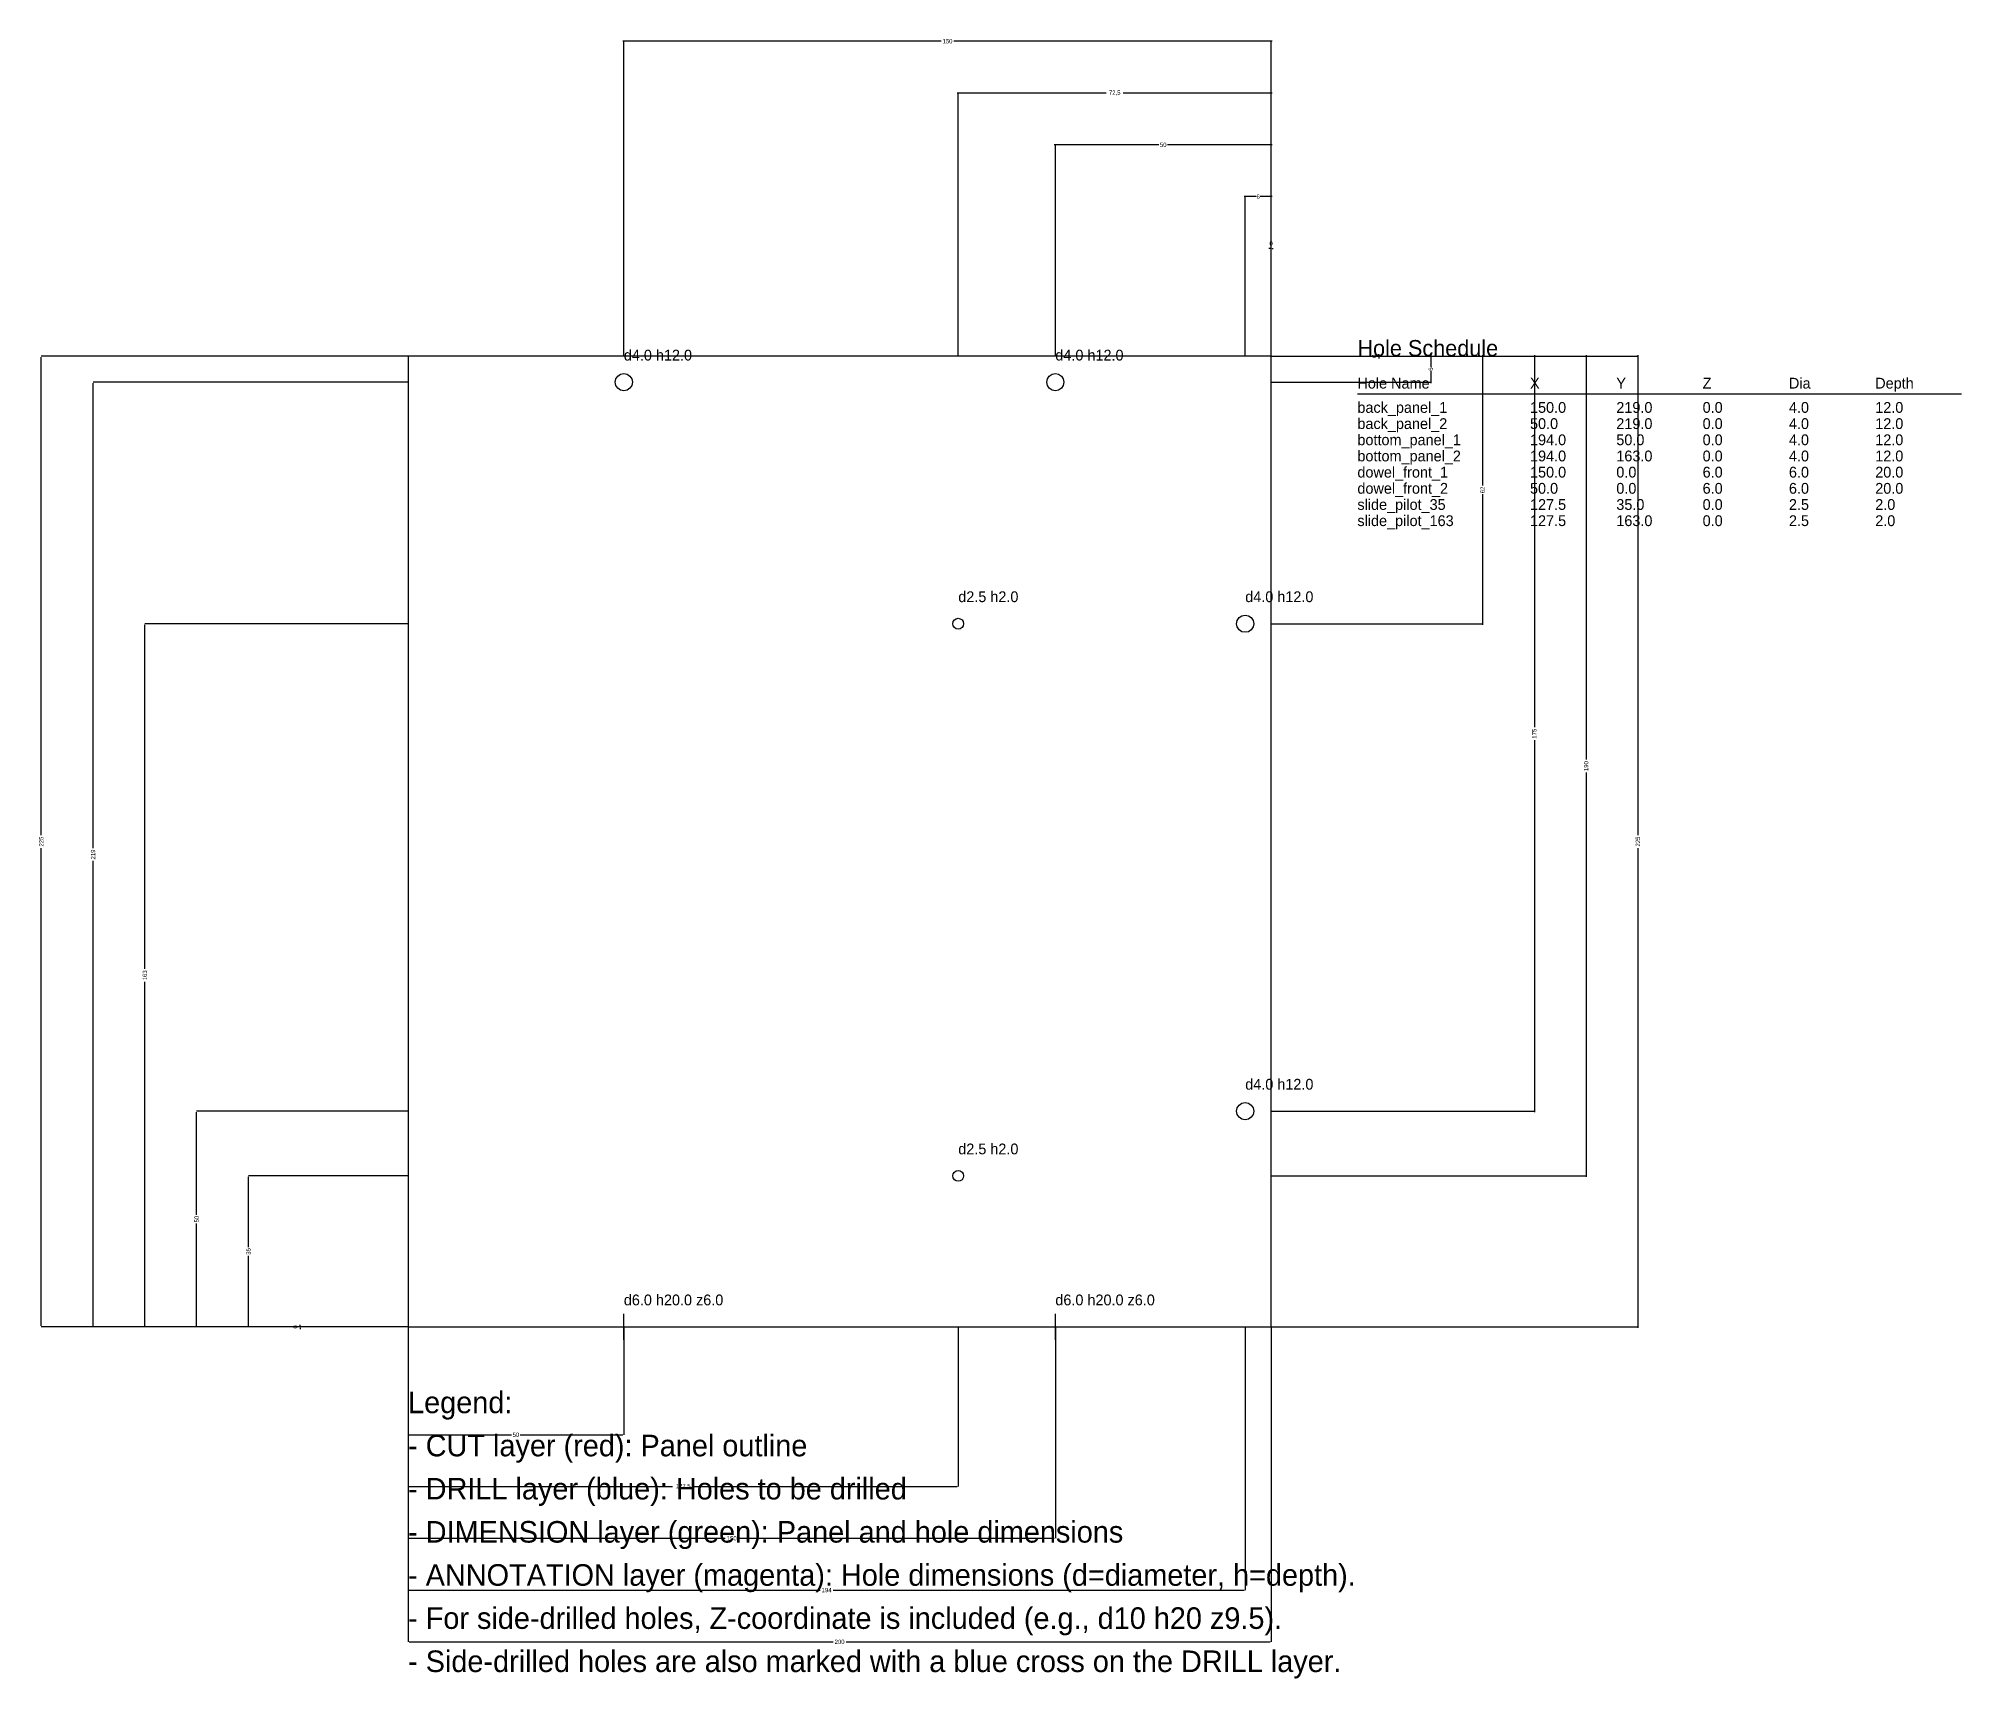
# Model space of a CAD drawing. Header units: metres. Extents: x -86 to 360, y -82 to 299.
import ezdxf

# ---------------------------------------------------------------- set-up
doc = ezdxf.new("R2010")
doc.units = ezdxf.units.M
for name, color, linetype in [('ANNOTATION', 6, 'Continuous'), ('CUT', 1, 'Continuous'), ('DIMENSION', 3, 'Continuous'), ('DRILL', 5, 'Continuous')]:
    doc.layers.add(name, color=color, linetype=linetype)
doc.dimstyles.get("Standard").update_dxf_attribs({"dimtxt": 2.5, "dimasz": 2.5, "dimexe": 1.25, "dimexo": 0.625, "dimtad": 1, "dimtxsty": 'Standard', "dimcen": 2.5, "dimazin": 3, "dimtfac": 1, "dimtmove": 0, "dimatfit": 3})

# ---------------------------------------------------------------- blocks, each defined once
blk = doc.blocks.new('_CLOSEDFILLED')
at = {"color": 0, "linetype": 'ByBlock'}
blk.add_solid([(-1, 0.2), (0, 0), (-1, -0.2)], dxfattribs=at)
blk = doc.blocks.new('*D0')
for p, q in [((0, 0), (0, -25)), ((50, 0), (50, -25)), ((0.25, -25), (24, -25)), ((26, -25), (49.75, -25))]:
    blk.add_line(p, q)
at = {"layer": 'Defpoints'}
for p in [(0, 0), (50, 0), (0, -25)]:
    blk.add_point(p, dxfattribs=at)
at = {"layer": 'DIMENSION', "xscale": 0.25, "yscale": 0.25, "rotation": 180}
blk.add_blockref('_CLOSEDFILLED', (0, -25), dxfattribs=at)
at = {"layer": 'DIMENSION', "xscale": 0.25, "yscale": 0.25}
blk.add_blockref('_CLOSEDFILLED', (50, -25), dxfattribs=at)
at = {"layer": 'DIMENSION', "insert": (25, -25), "char_height": 1, "attachment_point": 5}
blk.add_mtext('50', dxfattribs=at)
blk = doc.blocks.new('*D2')
for p, q in [((0, 0), (0, -37)), ((127.5, 0), (127.5, -37)), ((0.25, -37), (61.25, -37)), ((66.25, -37), (127.25, -37))]:
    blk.add_line(p, q)
at = {"layer": 'Defpoints'}
for p in [(0, 0), (127.5, 0), (0, -37)]:
    blk.add_point(p, dxfattribs=at)
at = {"layer": 'DIMENSION', "xscale": 0.25, "yscale": 0.25, "rotation": 180}
blk.add_blockref('_CLOSEDFILLED', (0, -37), dxfattribs=at)
at = {"layer": 'DIMENSION', "xscale": 0.25, "yscale": 0.25}
blk.add_blockref('_CLOSEDFILLED', (127.5, -37), dxfattribs=at)
at = {"layer": 'DIMENSION', "insert": (63.75, -37), "char_height": 1, "attachment_point": 5}
blk.add_mtext('127,5', dxfattribs=at)
blk = doc.blocks.new('*D3')
for p, q in [((0, 0), (0, -49)), ((150, 0), (150, -49)), ((0.25, -49), (73.5, -49)), ((76.5, -49), (149.75, -49))]:
    blk.add_line(p, q)
at = {"layer": 'Defpoints'}
for p in [(0, 0), (150, 0), (0, -49)]:
    blk.add_point(p, dxfattribs=at)
at = {"layer": 'DIMENSION', "xscale": 0.25, "yscale": 0.25, "rotation": 180}
blk.add_blockref('_CLOSEDFILLED', (0, -49), dxfattribs=at)
at = {"layer": 'DIMENSION', "xscale": 0.25, "yscale": 0.25}
blk.add_blockref('_CLOSEDFILLED', (150, -49), dxfattribs=at)
at = {"layer": 'DIMENSION', "insert": (75, -49), "char_height": 1, "attachment_point": 5}
blk.add_mtext('150', dxfattribs=at)
blk = doc.blocks.new('*D4')
for p, q in [((0, 0), (0, -61)), ((194, 0), (194, -61)), ((0.25, -61), (95.5, -61)), ((98.5, -61), (193.75, -61))]:
    blk.add_line(p, q)
at = {"layer": 'Defpoints'}
for p in [(0, 0), (194, 0), (0, -61)]:
    blk.add_point(p, dxfattribs=at)
at = {"layer": 'DIMENSION', "xscale": 0.25, "yscale": 0.25, "rotation": 180}
blk.add_blockref('_CLOSEDFILLED', (0, -61), dxfattribs=at)
at = {"layer": 'DIMENSION', "xscale": 0.25, "yscale": 0.25}
blk.add_blockref('_CLOSEDFILLED', (194, -61), dxfattribs=at)
at = {"layer": 'DIMENSION', "insert": (97, -61), "char_height": 1, "attachment_point": 5}
blk.add_mtext('194', dxfattribs=at)
blk = doc.blocks.new('*D5')
for p, q in [((0, 0), (0, -73)), ((200, 0), (200, -73)), ((0.25, -73), (98.5, -73)), ((101.5, -73), (199.75, -73))]:
    blk.add_line(p, q)
at = {"layer": 'Defpoints'}
for p in [(0, 0), (200, 0), (0, -73)]:
    blk.add_point(p, dxfattribs=at)
at = {"layer": 'DIMENSION', "xscale": 0.25, "yscale": 0.25, "rotation": 180}
blk.add_blockref('_CLOSEDFILLED', (0, -73), dxfattribs=at)
at = {"layer": 'DIMENSION', "xscale": 0.25, "yscale": 0.25}
blk.add_blockref('_CLOSEDFILLED', (200, -73), dxfattribs=at)
at = {"layer": 'DIMENSION', "insert": (100, -73), "char_height": 1, "attachment_point": 5}
blk.add_mtext('200', dxfattribs=at)
blk = doc.blocks.new('*D6')
for p, q in [((199.75, 250), (199.5, 250)), ((200, 225), (200, 250)), ((200, 225), (200, 250)), ((200, 250), (200, 250)), ((200.25, 250), (200.5, 250))]:
    blk.add_line(p, q)
at = {"layer": 'Defpoints'}
for p in [(200, 250), (200, 225), (200, 225)]:
    blk.add_point(p, dxfattribs=at)
at = {"layer": 'DIMENSION', "xscale": 0.25, "yscale": 0.25}
blk.add_blockref('_CLOSEDFILLED', (200, 250), dxfattribs=at)
at = {"layer": 'DIMENSION', "xscale": 0.25, "yscale": 0.25, "rotation": 180}
blk.add_blockref('_CLOSEDFILLED', (200, 250), dxfattribs=at)
at = {"layer": 'DIMENSION', "insert": (200, 251.125), "char_height": 1, "attachment_point": 5}
blk.add_mtext('0', dxfattribs=at)
blk = doc.blocks.new('*D7')
for p, q in [((196.5, 262), (193.75, 262)), ((194, 225), (194, 262)), ((200.25, 262), (197.5, 262)), ((200, 225), (200, 262))]:
    blk.add_line(p, q)
at = {"layer": 'Defpoints'}
for p in [(200, 262), (194, 225), (200, 225)]:
    blk.add_point(p, dxfattribs=at)
at = {"layer": 'DIMENSION', "xscale": 0.25, "yscale": 0.25}
blk.add_blockref('_CLOSEDFILLED', (194, 262), dxfattribs=at)
at = {"layer": 'DIMENSION', "xscale": 0.25, "yscale": 0.25, "rotation": 180}
blk.add_blockref('_CLOSEDFILLED', (200, 262), dxfattribs=at)
at = {"layer": 'DIMENSION', "insert": (197, 262), "char_height": 1, "attachment_point": 5}
blk.add_mtext('6', dxfattribs=at)
blk = doc.blocks.new('*D8')
for p, q in [((174, 274), (149.75, 274)), ((150, 225), (150, 274)), ((200.25, 274), (176, 274)), ((200, 225), (200, 274))]:
    blk.add_line(p, q)
at = {"layer": 'Defpoints'}
for p in [(200, 274), (150, 225), (200, 225)]:
    blk.add_point(p, dxfattribs=at)
at = {"layer": 'DIMENSION', "xscale": 0.25, "yscale": 0.25}
blk.add_blockref('_CLOSEDFILLED', (150, 274), dxfattribs=at)
at = {"layer": 'DIMENSION', "xscale": 0.25, "yscale": 0.25, "rotation": 180}
blk.add_blockref('_CLOSEDFILLED', (200, 274), dxfattribs=at)
at = {"layer": 'DIMENSION', "insert": (175, 274), "char_height": 1, "attachment_point": 5}
blk.add_mtext('50', dxfattribs=at)
blk = doc.blocks.new('*D9')
for p, q in [((161.75, 286), (127.25, 286)), ((127.5, 225), (127.5, 286)), ((200.25, 286), (165.75, 286)), ((200, 225), (200, 286))]:
    blk.add_line(p, q)
at = {"layer": 'Defpoints'}
for p in [(200, 286), (127.5, 225), (200, 225)]:
    blk.add_point(p, dxfattribs=at)
at = {"layer": 'DIMENSION', "xscale": 0.25, "yscale": 0.25}
blk.add_blockref('_CLOSEDFILLED', (127.5, 286), dxfattribs=at)
at = {"layer": 'DIMENSION', "xscale": 0.25, "yscale": 0.25, "rotation": 180}
blk.add_blockref('_CLOSEDFILLED', (200, 286), dxfattribs=at)
at = {"layer": 'DIMENSION', "insert": (163.75, 286), "char_height": 1, "attachment_point": 5}
blk.add_mtext('72,5', dxfattribs=at)
blk = doc.blocks.new('*D10')
for p, q in [((123.5, 298), (49.75, 298)), ((50, 225), (50, 298)), ((200.25, 298), (126.5, 298)), ((200, 225), (200, 298))]:
    blk.add_line(p, q)
at = {"layer": 'Defpoints'}
for p in [(200, 298), (50, 225), (200, 225)]:
    blk.add_point(p, dxfattribs=at)
at = {"layer": 'DIMENSION', "xscale": 0.25, "yscale": 0.25}
blk.add_blockref('_CLOSEDFILLED', (50, 298), dxfattribs=at)
at = {"layer": 'DIMENSION', "xscale": 0.25, "yscale": 0.25, "rotation": 180}
blk.add_blockref('_CLOSEDFILLED', (200, 298), dxfattribs=at)
at = {"layer": 'DIMENSION', "insert": (125, 298), "char_height": 1, "attachment_point": 5}
blk.add_mtext('150', dxfattribs=at)
blk = doc.blocks.new('*D11')
for p, q in [((-25, 0.25), (-25, 0.5)), ((0, 0), (-25, 0)), ((0, 0), (-25, 0)), ((-25, 0), (-25, 0)), ((-25, -0.25), (-25, -0.5))]:
    blk.add_line(p, q)
at = {"layer": 'Defpoints'}
for p in [(-25, 0), (0, 0), (0, 0)]:
    blk.add_point(p, dxfattribs=at)
at = {"layer": 'DIMENSION', "xscale": 0.25, "yscale": 0.25}
for rotation in [270, 90]:
    blk.add_blockref('_CLOSEDFILLED', (-25, 0), dxfattribs=dict(at, rotation=rotation))
at = {"layer": 'DIMENSION', "insert": (-26.125, 0), "char_height": 1, "attachment_point": 5, "rotation": 90}
blk.add_mtext('0', dxfattribs=at)
blk = doc.blocks.new('*D12')
for p, q in [((0, 35), (-37, 35)), ((-37, 18.5), (-37, 34.75)), ((-37, 0.25), (-37, 16.5)), ((0, 0), (-37, 0))]:
    blk.add_line(p, q)
at = {"layer": 'Defpoints'}
for p in [(0, 35), (-37, 0), (0, 0)]:
    blk.add_point(p, dxfattribs=at)
at = {"layer": 'DIMENSION', "xscale": 0.25, "yscale": 0.25}
for p, rotation in [((-37, 35), 90), ((-37, 0), 270)]:
    blk.add_blockref('_CLOSEDFILLED', p, dxfattribs=dict(at, rotation=rotation))
at = {"layer": 'DIMENSION', "insert": (-37, 17.5), "char_height": 1, "attachment_point": 5, "rotation": 90}
blk.add_mtext('35', dxfattribs=at)
blk = doc.blocks.new('*D13')
for p, q in [((0, 50), (-49, 50)), ((-49, 26), (-49, 49.75)), ((-49, 0.25), (-49, 24)), ((0, 0), (-49, 0))]:
    blk.add_line(p, q)
at = {"layer": 'Defpoints'}
for p in [(0, 50), (-49, 0), (0, 0)]:
    blk.add_point(p, dxfattribs=at)
at = {"layer": 'DIMENSION', "xscale": 0.25, "yscale": 0.25}
for p, rotation in [((-49, 50), 90), ((-49, 0), 270)]:
    blk.add_blockref('_CLOSEDFILLED', p, dxfattribs=dict(at, rotation=rotation))
at = {"layer": 'DIMENSION', "insert": (-49, 25), "char_height": 1, "attachment_point": 5, "rotation": 90}
blk.add_mtext('50', dxfattribs=at)
blk = doc.blocks.new('*D14')
for p, q in [((0, 163), (-61, 163)), ((-61, 83), (-61, 162.75)), ((-61, 0.25), (-61, 80)), ((0, 0), (-61, 0))]:
    blk.add_line(p, q)
at = {"layer": 'Defpoints'}
for p in [(0, 163), (-61, 0), (0, 0)]:
    blk.add_point(p, dxfattribs=at)
at = {"layer": 'DIMENSION', "xscale": 0.25, "yscale": 0.25}
for p, rotation in [((-61, 163), 90), ((-61, 0), 270)]:
    blk.add_blockref('_CLOSEDFILLED', p, dxfattribs=dict(at, rotation=rotation))
at = {"layer": 'DIMENSION', "insert": (-61, 81.5), "char_height": 1, "attachment_point": 5, "rotation": 90}
blk.add_mtext('163', dxfattribs=at)
blk = doc.blocks.new('*D15')
for p, q in [((0, 219), (-73, 219)), ((-73, 111), (-73, 218.75)), ((-73, 0.25), (-73, 108)), ((0, 0), (-73, 0))]:
    blk.add_line(p, q)
at = {"layer": 'Defpoints'}
for p in [(0, 219), (-73, 0), (0, 0)]:
    blk.add_point(p, dxfattribs=at)
at = {"layer": 'DIMENSION', "xscale": 0.25, "yscale": 0.25}
for p, rotation in [((-73, 219), 90), ((-73, 0), 270)]:
    blk.add_blockref('_CLOSEDFILLED', p, dxfattribs=dict(at, rotation=rotation))
at = {"layer": 'DIMENSION', "insert": (-73, 109.5), "char_height": 1, "attachment_point": 5, "rotation": 90}
blk.add_mtext('219', dxfattribs=at)
blk = doc.blocks.new('*D16')
for p, q in [((0, 225), (-85, 225)), ((-85, 114), (-85, 224.75)), ((-85, 0.25), (-85, 111)), ((0, 0), (-85, 0))]:
    blk.add_line(p, q)
at = {"layer": 'Defpoints'}
for p in [(0, 225), (-85, 0), (0, 0)]:
    blk.add_point(p, dxfattribs=at)
at = {"layer": 'DIMENSION', "xscale": 0.25, "yscale": 0.25}
for p, rotation in [((-85, 225), 90), ((-85, 0), 270)]:
    blk.add_blockref('_CLOSEDFILLED', p, dxfattribs=dict(at, rotation=rotation))
at = {"layer": 'DIMENSION', "insert": (-85, 112.5), "char_height": 1, "attachment_point": 5, "rotation": 90}
blk.add_mtext('225', dxfattribs=at)
blk = doc.blocks.new('*D17')
for p, q in [((200, 225), (225, 225)), ((200, 225), (225, 225)), ((225, 225.25), (225, 225.5)), ((225, 225), (225, 225)), ((225, 224.75), (225, 224.5))]:
    blk.add_line(p, q)
at = {"layer": 'Defpoints'}
for p in [(200, 225), (200, 225), (225, 225)]:
    blk.add_point(p, dxfattribs=at)
at = {"layer": 'DIMENSION', "xscale": 0.25, "yscale": 0.25}
for rotation in [270, 90]:
    blk.add_blockref('_CLOSEDFILLED', (225, 225), dxfattribs=dict(at, rotation=rotation))
at = {"layer": 'DIMENSION', "insert": (223.875, 225), "char_height": 1, "attachment_point": 5, "rotation": 90}
blk.add_mtext('0', dxfattribs=at)
blk = doc.blocks.new('*D18')
for p, q in [((200, 225), (237, 225)), ((237, 225.25), (237, 222.5)), ((200, 219), (237, 219)), ((237, 221.5), (237, 218.75))]:
    blk.add_line(p, q)
at = {"layer": 'Defpoints'}
for p in [(200, 225), (237, 225), (200, 219)]:
    blk.add_point(p, dxfattribs=at)
at = {"layer": 'DIMENSION', "xscale": 0.25, "yscale": 0.25}
for p, rotation in [((237, 225), 270), ((237, 219), 90)]:
    blk.add_blockref('_CLOSEDFILLED', p, dxfattribs=dict(at, rotation=rotation))
at = {"layer": 'DIMENSION', "insert": (237, 222), "char_height": 1, "attachment_point": 5, "rotation": 90}
blk.add_mtext('6', dxfattribs=at)
blk = doc.blocks.new('*D19')
for p, q in [((200, 225), (249, 225)), ((249, 225.25), (249, 195)), ((249, 193), (249, 162.75)), ((200, 163), (249, 163))]:
    blk.add_line(p, q)
at = {"layer": 'Defpoints'}
for p in [(200, 225), (249, 225), (200, 163)]:
    blk.add_point(p, dxfattribs=at)
at = {"layer": 'DIMENSION', "xscale": 0.25, "yscale": 0.25}
for p, rotation in [((249, 225), 270), ((249, 163), 90)]:
    blk.add_blockref('_CLOSEDFILLED', p, dxfattribs=dict(at, rotation=rotation))
at = {"layer": 'DIMENSION', "insert": (249, 194), "char_height": 1, "attachment_point": 5, "rotation": 90}
blk.add_mtext('62', dxfattribs=at)
blk = doc.blocks.new('*D20')
for p, q in [((200, 225), (261, 225)), ((261, 225.25), (261, 139)), ((261, 136), (261, 49.75)), ((200, 50), (261, 50))]:
    blk.add_line(p, q)
at = {"layer": 'Defpoints'}
for p in [(200, 225), (261, 225), (200, 50)]:
    blk.add_point(p, dxfattribs=at)
at = {"layer": 'DIMENSION', "xscale": 0.25, "yscale": 0.25}
for p, rotation in [((261, 225), 270), ((261, 50), 90)]:
    blk.add_blockref('_CLOSEDFILLED', p, dxfattribs=dict(at, rotation=rotation))
at = {"layer": 'DIMENSION', "insert": (261, 137.5), "char_height": 1, "attachment_point": 5, "rotation": 90}
blk.add_mtext('175', dxfattribs=at)
blk = doc.blocks.new('*D21')
for p, q in [((200, 225), (273, 225)), ((273, 225.25), (273, 131.5)), ((273, 128.5), (273, 34.75)), ((200, 35), (273, 35))]:
    blk.add_line(p, q)
at = {"layer": 'Defpoints'}
for p in [(200, 225), (273, 225), (200, 35)]:
    blk.add_point(p, dxfattribs=at)
at = {"layer": 'DIMENSION', "xscale": 0.25, "yscale": 0.25}
for p, rotation in [((273, 225), 270), ((273, 35), 90)]:
    blk.add_blockref('_CLOSEDFILLED', p, dxfattribs=dict(at, rotation=rotation))
at = {"layer": 'DIMENSION', "insert": (273, 130), "char_height": 1, "attachment_point": 5, "rotation": 90}
blk.add_mtext('190', dxfattribs=at)
blk = doc.blocks.new('*D22')
for p, q in [((200, 225), (285, 225)), ((285, 225.25), (285, 114)), ((285, 111), (285, -0.25)), ((200, 0), (285, 0))]:
    blk.add_line(p, q)
at = {"layer": 'Defpoints'}
for p in [(200, 225), (285, 225), (200, 0)]:
    blk.add_point(p, dxfattribs=at)
at = {"layer": 'DIMENSION', "xscale": 0.25, "yscale": 0.25}
for p, rotation in [((285, 225), 270), ((285, 0), 90)]:
    blk.add_blockref('_CLOSEDFILLED', p, dxfattribs=dict(at, rotation=rotation))
at = {"layer": 'DIMENSION', "insert": (285, 112.5), "char_height": 1, "attachment_point": 5, "rotation": 90}
blk.add_mtext('225', dxfattribs=at)

msp = doc.modelspace()

# ---------------------------------------------------------------- linework, layer by layer
at = {"layer": 'ANNOTATION'}
msp.add_line((220, 216.25), (360, 216.25), dxfattribs=at)
at = {"layer": 'CUT'}
msp.add_lwpolyline([(0, 0), (200, 0), (200, 225), (0, 225)], close=True, dxfattribs=at)
at = {"layer": 'DRILL', "color": 5}
for p, q in [((47, 0), (53, 0)), ((50, -3), (50, 3)), ((147, 0), (153, 0)), ((150, -3), (150, 3))]:
    msp.add_line(p, q, dxfattribs=at)
at = {"layer": 'DRILL'}
for points in [[(48, 219), (48.1522, 219.765), (48.5858, 220.414), (49.2346, 220.848), (50, 221), (50.7654, 220.848), (51.4142, 220.414), (51.8478, 219.765), (52, 219), (51.8478, 218.235), (51.4142, 217.586), (50.7654, 217.152), (50, 217), (49.2346, 217.152), (48.5858, 217.586), (48.1522, 218.235)], [(148, 219), (148.152, 219.765), (148.586, 220.414), (149.235, 220.848), (150, 221), (150.765, 220.848), (151.414, 220.414), (151.848, 219.765), (152, 219), (151.848, 218.235), (151.414, 217.586), (150.765, 217.152), (150, 217), (149.235, 217.152), (148.586, 217.586), (148.152, 218.235)], [(192, 163), (192.152, 163.765), (192.586, 164.414), (193.235, 164.848), (194, 165), (194.765, 164.848), (195.414, 164.414), (195.848, 163.765), (196, 163), (195.848, 162.235), (195.414, 161.586), (194.765, 161.152), (194, 161), (193.235, 161.152), (192.586, 161.586), (192.152, 162.235)], [(126.25, 163), (126.345, 163.478), (126.616, 163.884), (127.022, 164.155), (127.5, 164.25), (127.978, 164.155), (128.384, 163.884), (128.655, 163.478), (128.75, 163), (128.655, 162.522), (128.384, 162.116), (127.978, 161.845), (127.5, 161.75), (127.022, 161.845), (126.616, 162.116), (126.345, 162.522)], [(192, 50), (192.152, 50.7654), (192.586, 51.4142), (193.235, 51.8478), (194, 52), (194.765, 51.8478), (195.414, 51.4142), (195.848, 50.7654), (196, 50), (195.848, 49.2346), (195.414, 48.5858), (194.765, 48.1522), (194, 48), (193.235, 48.1522), (192.586, 48.5858), (192.152, 49.2346)], [(126.25, 35), (126.345, 35.4784), (126.616, 35.8839), (127.022, 36.1548), (127.5, 36.25), (127.978, 36.1548), (128.384, 35.8839), (128.655, 35.4784), (128.75, 35), (128.655, 34.5216), (128.384, 34.1161), (127.978, 33.8451), (127.5, 33.75), (127.022, 33.8451), (126.616, 34.1161), (126.345, 34.5216)]]:
    msp.add_lwpolyline(points, close=True, dxfattribs=at)

# ---------------------------------------------------------------- texts
at = {"layer": 'ANNOTATION'}
for s, height, p in [('Hole Schedule', 3.75, (220, 225)), ('d4.0 h12.0', 2.5, (50, 224)), ('d4.0 h12.0', 2.5, (150, 224)), ('Hole Name', 2.5, (220, 217.5)), ('X', 2.5, (260, 217.5)), ('Y', 2.5, (280, 217.5)), ('Z', 2.5, (300, 217.5)), ('Dia', 2.5, (320, 217.5)), ('Depth', 2.5, (340, 217.5)), ('back_panel_1', 2.5, (220, 211.875)), ('150.0', 2.5, (260, 211.875)), ('219.0', 2.5, (280, 211.875)), ('0.0', 2.5, (300, 211.875)), ('4.0', 2.5, (320, 211.875)), ('12.0', 2.5, (340, 211.875)), ('back_panel_2', 2.5, (220, 208.125)), ('50.0', 2.5, (260, 208.125)), ('219.0', 2.5, (280, 208.125)), ('0.0', 2.5, (300, 208.125)), ('4.0', 2.5, (320, 208.125)), ('12.0', 2.5, (340, 208.125)), ('bottom_panel_1', 2.5, (220, 204.375)), ('194.0', 2.5, (260, 204.375)), ('50.0', 2.5, (280, 204.375)), ('0.0', 2.5, (300, 204.375)), ('4.0', 2.5, (320, 204.375)), ('12.0', 2.5, (340, 204.375)), ('bottom_panel_2', 2.5, (220, 200.625)), ('194.0', 2.5, (260, 200.625)), ('163.0', 2.5, (280, 200.625)), ('0.0', 2.5, (300, 200.625)), ('4.0', 2.5, (320, 200.625)), ('12.0', 2.5, (340, 200.625)), ('dowel_front_1', 2.5, (220, 196.875)), ('150.0', 2.5, (260, 196.875)), ('0.0', 2.5, (280, 196.875)), ('6.0', 2.5, (300, 196.875)), ('6.0', 2.5, (320, 196.875)), ('20.0', 2.5, (340, 196.875)), ('slide_pilot_35', 2.5, (220, 189.375)), ('dowel_front_2', 2.5, (220, 193.125)), ('50.0', 2.5, (260, 193.125)), ('127.5', 2.5, (260, 189.375)), ('35.0', 2.5, (280, 189.375)), ('0.0', 2.5, (280, 193.125)), ('0.0', 2.5, (300, 189.375)), ('6.0', 2.5, (300, 193.125)), ('2.5', 2.5, (320, 189.375)), ('6.0', 2.5, (320, 193.125)), ('20.0', 2.5, (340, 193.125)), ('2.0', 2.5, (340, 189.375)), ('slide_pilot_163', 2.5, (220, 185.625)), ('127.5', 2.5, (260, 185.625)), ('163.0', 2.5, (280, 185.625)), ('0.0', 2.5, (300, 185.625)), ('2.5', 2.5, (320, 185.625)), ('2.0', 2.5, (340, 185.625)), ('d2.5 h2.0', 2.5, (127.5, 168)), ('d4.0 h12.0', 2.5, (194, 168)), ('d4.0 h12.0', 2.5, (194, 55)), ('d2.5 h2.0', 2.5, (127.5, 40)), ('d6.0 h20.0 z6.0', 2.5, (50, 5)), ('d6.0 h20.0 z6.0', 2.5, (150, 5)), ('Legend:', 5, (0, -20)), ('- CUT layer (red): Panel outline', 5, (0, -30)), ('- DRILL layer (blue): Holes to be drilled', 5, (0, -40)), ('- DIMENSION layer (green): Panel and hole dimensions', 5, (0, -50)), ('- ANNOTATION layer (magenta): Hole dimensions (d=diameter, h=depth).', 5, (0, -60)), ('- For side-drilled holes, Z-coordinate is included (e.g., d10 h20 z9.5).', 5, (0, -70)), ('- Side-drilled holes are also marked with a blue cross on the DRILL layer.', 5, (0, -80))]:
    msp.add_text(s, height=height, dxfattribs=at).set_placement(p)

# ---------------------------------------------------------------- dimensions: what is measured, and where the dimension line sits
at = {"layer": 'DIMENSION'}
for base, p1, p2, picture, middle in [((200, 298), (200, 225), (50, 225), '*D10', (125, 298)), ((200, 286), (200, 225), (127.5, 225), '*D9', (163.75, 286)), ((200, 274), (200, 225), (150, 225), '*D8', (175, 274)), ((200, 262), (200, 225), (194, 225), '*D7', (197, 262)), ((200, 250), (200, 225), (200, 225), '*D6', (200, 251.125)), ((0, -25), (0, 0), (50, 0), '*D0', (25, -25)), ((0, -37), (0, 0), (127.5, 0), '*D2', (63.75, -37)), ((0, -49), (0, 0), (150, 0), '*D3', (75, -49)), ((0, -61), (0, 0), (194, 0), '*D4', (97, -61)), ((0, -73), (0, 0), (200, 0), '*D5', (100, -73))]:
    dim = msp.add_linear_dim(base=base, p1=p1, p2=p2, dimstyle='Standard', dxfattribs=at)
    dim.commit()
    dim.dimension.update_dxf_attribs({"geometry": picture, "text_midpoint": middle})
for base, p1, p2, picture, middle in [((-85, 0), (0, 0), (0, 225), '*D16', (-85, 112.5)), ((225, 225), (200, 225), (200, 225), '*D17', (223.875, 225)), ((237, 225), (200, 225), (200, 219), '*D18', (237, 222)), ((249, 225), (200, 225), (200, 163), '*D19', (249, 194)), ((261, 225), (200, 225), (200, 50), '*D20', (261, 137.5)), ((273, 225), (200, 225), (200, 35), '*D21', (273, 130)), ((285, 225), (200, 225), (200, 0), '*D22', (285, 112.5)), ((-73, 0), (0, 0), (0, 219), '*D15', (-73, 109.5)), ((-61, 0), (0, 0), (0, 163), '*D14', (-61, 81.5)), ((-49, 0), (0, 0), (0, 50), '*D13', (-49, 25)), ((-37, 0), (0, 0), (0, 35), '*D12', (-37, 17.5)), ((-25, 0), (0, 0), (0, 0), '*D11', (-26.125, 0))]:
    dim = msp.add_linear_dim(base=base, p1=p1, p2=p2, angle=90, dimstyle='Standard', dxfattribs=at)
    dim.commit()
    dim.dimension.update_dxf_attribs({"geometry": picture, "text_midpoint": middle})

doc.saveas('drawing.dxf')
